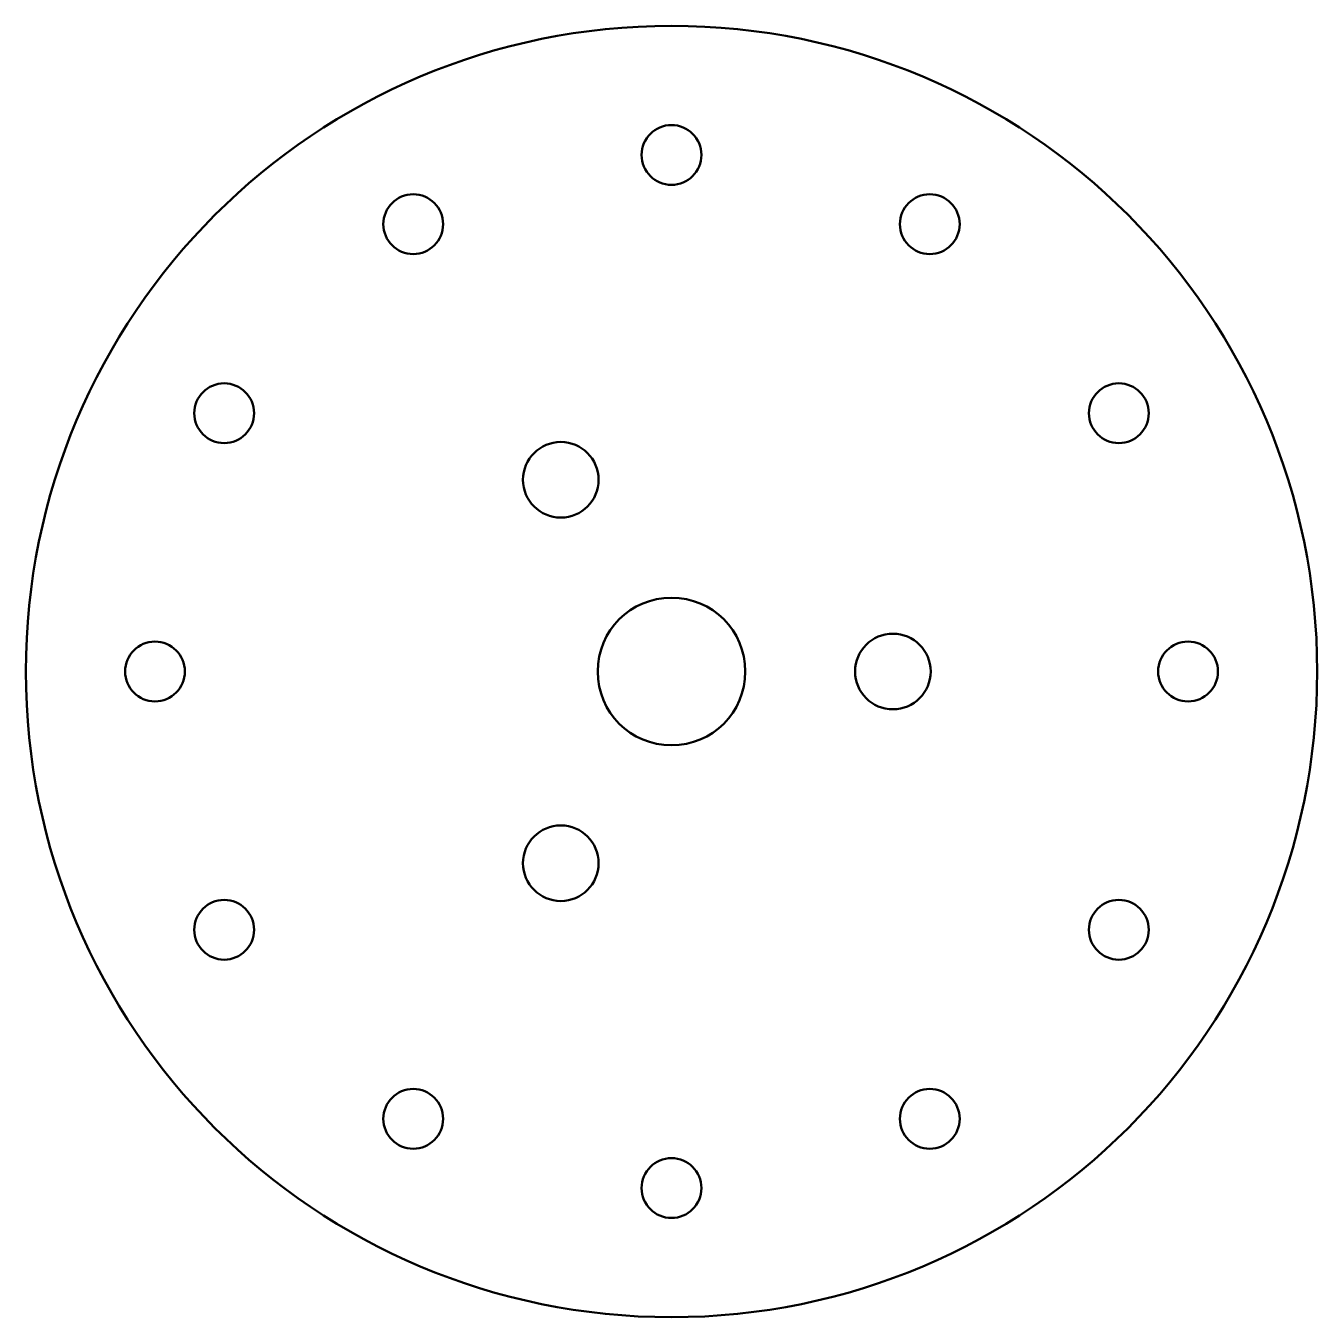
# Model space of a CAD drawing. Header units: millimetres. Extents: x 111.6 to 181.6, y 76.2 to 146.2.
import ezdxf

# ---------------------------------------------------------------- set-up
doc = ezdxf.new("R2010")
doc.units = ezdxf.units.MM
doc.layers.add('Visible (ISO)', color=7, linetype='Continuous', lineweight=50)

msp = doc.modelspace()

# ---------------------------------------------------------------- linework, layer by layer
at = {"layer": 'Visible (ISO)'}
for centre, radius in [((146.592, 111.217), 35), ((146.592, 139.217), 1.621), ((132.592, 135.466), 1.621), ((160.592, 135.466), 1.621), ((122.343, 125.217), 1.621), ((170.84, 125.217), 1.621), ((140.592, 121.609), 2.05), ((146.592, 111.217), 4), ((118.592, 111.217), 1.621), ((158.592, 111.217), 2.05), ((174.592, 111.217), 1.621), ((140.592, 100.825), 2.05), ((122.343, 97.217), 1.621), ((170.84, 97.217), 1.621), ((132.592, 86.968), 1.621), ((160.592, 86.968), 1.621), ((146.592, 83.217), 1.621)]:
    msp.add_circle(centre, radius, dxfattribs=at)

doc.saveas('drawing.dxf')
